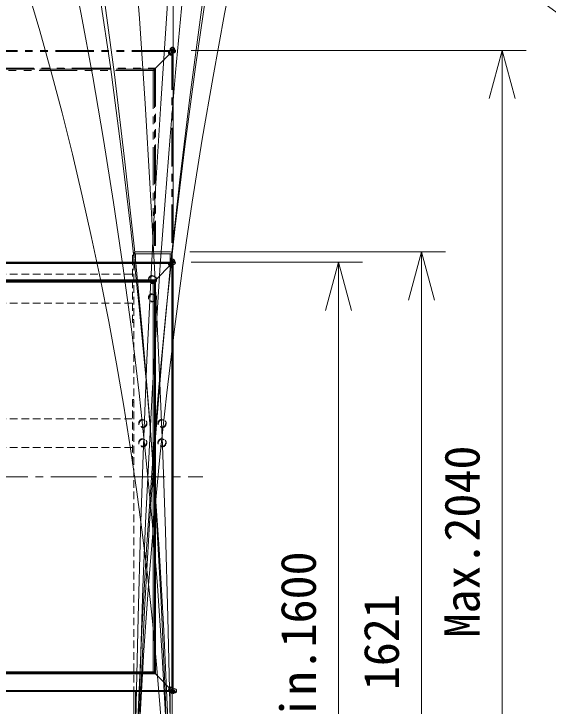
# Model space of a CAD drawing. Units: millimetres, scale not verified. Extents: x -4443 to 4510, y -712 to 8934.
# Drawn here: x -15.85 to 11.93, y -4.14 to 31.82 of the extents above; entities that cross this region are included whole.
import ezdxf
from ezdxf.enums import TextEntityAlignment as Align

# ---------------------------------------------------------------- set-up
doc = ezdxf.new("R2010")
doc.units = ezdxf.units.MM
doc.header["$LTSCALE"] = 0.125
for name, pattern in [('USER1', [4.7625, 3.175, -1.5875]), ('USER2', [31.75, 15.875, -3.175, 3.175, -3.175, 3.175, -3.175]), ('USER3', [28.575, 19.05, -3.175, 3.175, -3.175])]:
    doc.linetypes.add(name, pattern=pattern)
for name, color, linetype, lineweight in [('0-0_0', 7, 'Continuous', 18), ('0-5_SUNPO', 3, 'Continuous', 18), ('0-6_GAIKEI', 7, 'Continuous', 18)]:
    doc.layers.add(name, color=color, linetype=linetype, lineweight=lineweight)
doc.styles.add('ＭＳ ゴシック', font='')
doc.styles.get('ＭＳ ゴシック').set_extended_font_data('MS Gothic')

# ---------------------------------------------------------------- blocks, each defined once
blk = doc.blocks.new('_Open30')
at = {"layer": '0-0_0'}
blk.add_line((0, 0), (-1, 0), dxfattribs=at)
blk.add_lwpolyline([(-1, 0.26795), (0, 0), (-1, -0.26795)], dxfattribs=at)
blk = doc.blocks.new('D5')
at = {"layer": '0-5_SUNPO'}
for p, q in [((187.103, 146.9501), (200.3952, 146.9501)), ((199.1452, 144.4501), (199.1452, 108.9229)), ((186.6928, 106.4229), (200.3952, 106.4229))]:
    blk.add_line(p, q, dxfattribs=at)
at = {"layer": '0-5_SUNPO', "xscale": 2.5, "yscale": 2.5}
for p, rotation in [((199.1452, 146.9501), 90), ((199.1452, 106.4229), 270)]:
    blk.add_blockref('_Open30', p, dxfattribs=dict(at, rotation=rotation))
at = {"layer": '0-5_SUNPO', "color": 7, "style": 'ＭＳ ゴシック'}
blk.add_text('1621', height=1.833, rotation=90, dxfattribs=at).set_placement((198.5202, 124.1865), align=Align.BOTTOM_LEFT)
blk = doc.blocks.new('D2')
at = {"layer": '0-5_SUNPO'}
for p, q in [((187.168, 146.4154), (196.0768, 146.4154)), ((194.8268, 143.9154), (194.8268, 108.9229)), ((186.6928, 106.4229), (196.0768, 106.4229))]:
    blk.add_line(p, q, dxfattribs=at)
at = {"layer": '0-5_SUNPO', "xscale": 2.5, "yscale": 2.5}
for p, rotation in [((194.8268, 146.4154), 90), ((194.8268, 106.4229), 270)]:
    blk.add_blockref('_Open30', p, dxfattribs=dict(at, rotation=rotation))
at = {"layer": '0-5_SUNPO', "color": 7, "style": 'ＭＳ ゴシック'}
blk.add_text('Min.1600', height=1.833, rotation=90, dxfattribs=at).set_placement((194.2018, 121.4191), align=Align.BOTTOM_LEFT)
blk = doc.blocks.new('D3')
at = {"layer": '0-5_SUNPO'}
for p, q in [((187.168, 157.4154), (204.5885, 157.4154)), ((203.3385, 154.9154), (203.3385, 108.9229)), ((186.6928, 106.4229), (204.5885, 106.4229))]:
    blk.add_line(p, q, dxfattribs=at)
at = {"layer": '0-5_SUNPO', "xscale": 2.5, "yscale": 2.5}
for p, rotation in [((203.3385, 157.4154), 90), ((203.3385, 106.4229), 270)]:
    blk.add_blockref('_Open30', p, dxfattribs=dict(at, rotation=rotation))
at = {"layer": '0-5_SUNPO', "color": 7, "style": 'ＭＳ ゴシック'}
blk.add_text('Max.2040', height=1.833, rotation=90, dxfattribs=at).set_placement((202.7135, 126.9191), align=Align.BOTTOM_LEFT)
blk = doc.blocks.new('D1')
at = {"layer": '0-5_SUNPO'}
blk.add_line((186.2305, 147.3623), (186.2305, 162.7627), dxfattribs=at)

msp = doc.modelspace()

# ---------------------------------------------------------------- linework, layer by layer
at = {"layer": '0-6_GAIKEI', "color": 8, "linetype": 'USER2'}
for p, q in [((-45.434, 29.9205), (-7.634, 29.9205)), ((-45.434, 29.9132), (-7.634, 29.9132)), ((-45.434, 29.8779), (-7.634, 29.8779)), ((-45.434, 29.8602), (-7.634, 29.8602)), ((-7.6319, 29.8552), (-7.6369, 29.8552)), ((-7.634, 29.858), (-7.634, 29.9205)), ((-7.6215, 29.9082), (-7.634, 29.9082)), ((-7.634, 29.8729), (-7.6213, 29.8729)), ((-7.6142, 29.8658), (-7.6319, 29.8552)), ((-7.6319, 29.8552), (-7.6319, 19.7678)), ((-7.6211, 29.9078), (-7.6215, 29.9082)), ((-7.6213, 29.8729), (-7.6211, 29.9078)), ((-7.6143, 29.9133), (-7.6087, 29.9078)), ((-7.5793, 29.8659), (-7.6142, 29.8658)), ((-7.6142, 29.8658), (-7.6142, 29.8658)), ((-7.6142, 29.8658), (-7.6142, 19.7678)), ((-7.5793, 29.8783), (-7.6087, 29.9078)), ((-7.5793, 29.8783), (-7.5737, 29.8727)), ((-7.5788, 29.8655), (-7.5793, 29.8659)), ((-7.5788, 29.8655), (-7.5788, 19.7678)), ((-7.5715, 29.8674), (-7.5715, 19.7678)), ((-7.5715, 29.8674), (-7.5715, 29.8674)), ((-44.5808, 29.0049), (-8.4872, 29.0049)), ((-44.523, 28.9471), (-8.5449, 28.9471)), ((-44.5229, 28.947), (-8.5451, 28.947)), ((-8.5451, 28.944), (-44.5229, 28.944)), ((-8.5865, 28.888), (-44.4815, 28.888)), ((-8.604, 28.8705), (-8.548, 28.9265)), ((-8.604, 28.8705), (-8.604, 19.7678)), ((-8.548, 28.9265), (-8.548, 19.7678)), ((-8.548, 28.9265), (-8.5451, 28.9265)), ((-8.5451, 28.947), (-8.5139, 28.9782)), ((-8.5451, 28.947), (-8.5451, 19.7678)), ((-8.5449, 28.9471), (-8.5449, 19.7678)), ((-8.5139, 28.9782), (-8.5118, 28.9802)), ((-8.5139, 28.9781), (-8.5139, 28.9782)), ((-8.5118, 28.9802), (-8.5118, 19.7678)), ((-8.4872, 29.0049), (-8.4872, 19.7678))]:
    msp.add_line(p, q, dxfattribs=at)
at = {"layer": '0-6_GAIKEI'}
for p, q in [((-7.699, 19.4553), (-9.544, 19.4553)), ((-9.679, 18.9128), (-9.679, 19.2953)), ((-9.679, 19.2953), (-9.6215, 19.2953)), ((-9.6215, 19.3553), (-7.6215, 19.3553)), ((-9.6215, 19.3553), (-9.6215, 18.9128)), ((-9.619, 19.3553), (-9.619, 19.3803)), ((-9.5215, 18.9128), (-9.5215, 19.3553)), ((-7.7215, 18.9128), (-7.7215, 19.3553)), ((-7.624, 19.3553), (-7.624, 19.3803)), ((-7.6215, 19.3553), (-7.6215, 18.9078)), ((-45.434, 18.9205), (-7.634, 18.9205)), ((-7.634, 18.9132), (-7.634, 18.9205)), ((-7.634, 18.9155), (-7.6196, 18.9155)), ((-7.6196, 18.9155), (-7.6196, 18.9155)), ((-7.6143, 18.9133), (-7.6087, 18.9078)), ((-7.5793, 18.8783), (-7.6087, 18.9078)), ((-7.5793, 18.8783), (-7.5737, 18.8727)), ((-7.634, -3.3795), (-45.434, -3.3795)), ((-9.6215, -3.3795), (-9.6215, -16.0345)), ((-9.5215, -3.3795), (-9.5215, -16.0345)), ((-7.7215, -3.3795), (-7.7215, -16.0345)), ((-7.6196, -3.3745), (-7.634, -3.3745)), ((-7.634, -3.3795), (-7.634, -3.3745)), ((-7.6215, -3.3745), (-7.6215, -16.0345)), ((-7.6196, -3.3745), (-7.6196, -3.3745)), ((-7.6087, -3.3667), (-7.6143, -3.3723)), ((-7.5793, -3.3372), (-7.6087, -3.3667)), ((-7.5737, -3.3317), (-7.5793, -3.3372)), ((-7.5715, -3.3264), (-7.5715, -3.3264))]:
    msp.add_line(p, q, dxfattribs=at)
at = {"layer": '0-6_GAIKEI', "color": 1}
for p, q in [((-45.434, 18.9132), (-7.634, 18.9132)), ((-45.434, 18.8779), (-7.634, 18.8779)), ((-45.434, 18.8602), (-7.634, 18.8602)), ((-8.5118, 17.9802), (-7.634, 18.858)), ((-7.6319, 18.8552), (-7.6369, 18.8552)), ((-7.634, 18.858), (-7.634, 18.9132)), ((-7.6215, 18.9082), (-7.634, 18.9082)), ((-7.634, 18.8729), (-7.6213, 18.8729)), ((-7.6319, 18.8552), (-7.6213, 18.8728)), ((-7.6142, 18.8658), (-7.6319, 18.8552)), ((-7.6319, 18.8552), (-7.6319, -3.3141)), ((-7.6211, 18.9078), (-7.6215, 18.9082)), ((-7.6213, 18.8729), (-7.6211, 18.9078)), ((-7.6213, 18.8728), (-7.6213, 18.8729)), ((-7.5793, 18.8659), (-7.6142, 18.8658)), ((-7.6142, 18.8658), (-7.6142, 18.8658)), ((-7.6142, 18.8658), (-7.6142, -3.3247)), ((-7.5788, 18.8655), (-7.5793, 18.8659)), ((-7.5788, 18.8655), (-7.5788, -3.3244)), ((-44.5808, 18.0049), (-8.4872, 18.0049)), ((-8.4872, 18.0049), (-8.4872, -2.4638)), ((-44.5562, 17.9802), (-8.5118, 17.9802)), ((-44.523, 17.9471), (-8.5449, 17.9471)), ((-44.5229, 17.947), (-8.5451, 17.947)), ((-8.5451, 17.944), (-44.5229, 17.944)), ((-8.5865, 17.888), (-44.4815, 17.888)), ((-8.604, 17.8705), (-8.548, 17.9265)), ((-8.604, 17.8705), (-8.604, -2.3295)), ((-8.548, 17.9265), (-8.548, -2.3854)), ((-8.548, 17.9265), (-8.5451, 17.9265)), ((-8.5451, 17.947), (-8.5139, 17.9782)), ((-8.5449, 17.9471), (-8.5449, -2.406)), ((-8.5139, 17.9782), (-8.5118, 17.9802)), ((-8.5139, 17.9781), (-8.5139, 17.9782)), ((-8.5118, 17.9802), (-8.5118, -2.4392)), ((-8.4872, -2.4638), (-44.5808, -2.4638)), ((-8.5118, -2.4392), (-44.5562, -2.4392)), ((-8.5449, -2.406), (-44.523, -2.406)), ((-44.5229, -2.4029), (-8.5451, -2.4029)), ((-8.5451, -2.4059), (-44.5229, -2.4059)), ((-44.4815, -2.347), (-8.5865, -2.347)), ((-8.548, -2.3854), (-8.604, -2.3295)), ((-8.5451, -2.3854), (-8.548, -2.3854)), ((-8.5139, -2.4371), (-8.5139, -2.437)), ((-8.5118, -2.4392), (-8.5139, -2.4371)), ((-7.634, -3.317), (-8.5118, -2.4392)), ((-7.634, -3.3191), (-45.434, -3.3191)), ((-7.634, -3.3368), (-45.434, -3.3368)), ((-7.634, -3.3721), (-45.434, -3.3721)), ((-7.6369, -3.3141), (-7.6319, -3.3141)), ((-7.634, -3.3745), (-7.634, -3.317)), ((-7.6213, -3.3318), (-7.634, -3.3318)), ((-7.634, -3.3671), (-7.6215, -3.3671)), ((-7.6213, -3.3318), (-7.6319, -3.3141)), ((-7.6215, -3.3671), (-7.6211, -3.3667)), ((-7.6213, -3.3318), (-7.6213, -3.3318)), ((-7.6211, -3.3667), (-7.6213, -3.3318)), ((-7.6142, -3.3247), (-7.5793, -3.3249)), ((-7.5793, -3.3249), (-7.5788, -3.3244))]:
    msp.add_line(p, q, dxfattribs=at)
at = {"layer": '0-6_GAIKEI', "color": 8, "linetype": 'USER1'}
for p, q in [((-9.679, 15.7953), (-9.679, 18.9128)), ((-9.6215, 18.9128), (-9.6215, -3.3872)), ((-7.6215, 18.9155), (-7.6215, -3.3745)), ((-9.704, 18.2953), (-43.364, 18.2953)), ((-9.704, 16.7953), (-16.734, 16.7953)), ((-9.679, 15.9453), (-9.6215, 15.9453)), ((-9.6215, 15.7953), (-9.679, 15.7953)), ((-9.679, 8.4453), (-9.679, 11.7953)), ((-9.679, 11.7953), (-9.6215, 11.7953)), ((-9.6215, 11.6453), (-9.679, 11.6453)), ((-9.704, 10.7953), (-16.734, 10.7953)), ((-9.704, 9.2953), (-16.6219, 9.2953))]:
    msp.add_line(p, q, dxfattribs=at)
at = {"layer": '0-6_GAIKEI', "color": 9, "linetype": 'USER3'}
msp.add_line((-46.0819, 7.7705), (-6.0286, 7.7705), dxfattribs=at)
at = {"layer": '0-6_GAIKEI', "color": 8, "linetype": 'USER2'}
for points in [[(-44.5562, 28.9802), (-8.5118, 28.9802), (-7.634, 29.858)], [(-7.634, 29.9155), (-7.6196, 29.9155), (-7.6196, 29.9155)], [(-7.6319, 29.8552), (-7.6213, 29.8728), (-7.6213, 29.8729)]]:
    msp.add_lwpolyline(points, dxfattribs=at)
at = {"layer": '0-6_GAIKEI'}
msp.add_lwpolyline([(-7.5715, 18.8674), (-7.5715, 18.8674), (-7.5715, -3.3264)], dxfattribs=at)
at = {"layer": '0-6_GAIKEI', "color": 1}
for points in [[(-8.5451, 17.947), (-8.5451, -2.4059), (-8.5139, -2.4371)], [(-7.6319, -3.3141), (-7.6142, -3.3247), (-7.6142, -3.3247)]]:
    msp.add_lwpolyline(points, dxfattribs=at)
at = {"layer": '0-6_GAIKEI'}
for centre, radius in [((33.4716, 4457.3629), 4476.6484), ((36.7316, 637.8203), 657.1058), ((-702.3276, -17.4512), 694.7083), ((649.2447, -17.4511), 694.6934), ((685.0697, -17.4511), 694.6934), ((479.5994, -18.2646), 524.9482), ((515.4244, -18.2646), 524.9482), ((-368.7845, -17.3216), 361.0653), ((307.4722, -17.3117), 352.821), ((343.2972, -17.3117), 352.821), ((-338.9939, -17.2682), 331.3746), ((285.9238, -17.2682), 331.3725), ((321.7488, -17.2682), 331.3725), ((218.8058, -18.2057), 264.2546), ((254.6308, -18.2057), 264.2546), ((-271.7733, -18.2057), 264.1541), ((-186.4823, -18.0016), 178.763), ((-24.5554, -18.3838), 62.3832)]:
    msp.add_circle(centre, radius, dxfattribs=at)
at = {"layer": '0-6_GAIKEI', "color": 8, "linetype": 'USER2'}
for centre, radius in [((-7.6848, 29.8022), 0.1235), ((-7.6695, 29.8219), 0.0986), ((-7.6654, 29.8175), 0.0988), ((-7.608, 29.9755), 0.1141), ((-7.6016, 29.9698), 0.1068), ((-7.5945, 29.9391), 0.0753), ((-7.5919, 29.9307), 0.0665), ((-7.6331, 29.8511), 0.0247), ((-7.6367, 29.9202), 0.0178), ((-7.6291, 29.8579), 0.0169), ((-7.6282, 29.859), 0.0155), ((-7.6259, 29.86), 0.0131), ((-7.6286, 29.9177), 0.0093), ((-7.6013, 29.8937), 0.0249), ((-7.6223, 29.8702), 0.00285), ((-7.6074, 29.8996), 0.0164), ((-7.5349, 29.889), 0.0888), ((-7.5382, 29.8901), 0.0853), ((-7.6108, 29.9036), 0.0112), ((-7.5593, 29.8952), 0.0623), ((-7.6211, 29.873), 0.00025), ((-7.5947, 29.9063), 0.0265), ((-7.6129, 29.9065), 0.00762), ((-7.5933, 29.8858), 0.0249), ((-7.6148, 29.9107), 0.00304), ((-7.6154, 29.9117), 0.00196), ((-7.6151, 29.9117), 0.00198), ((-7.6152, 29.9123), 0.00133), ((-7.6141, 29.8658), 0.00009), ((-7.5809, 29.8928), 0.027), ((-7.5868, 29.8791), 0.0156), ((-7.5816, 29.8748), 0.00889), ((-7.5796, 29.8736), 0.00654), ((-7.576, 29.8721), 0.00261), ((-7.5696, 29.8596), 0.00809), ((-7.5753, 29.8716), 0.00195), ((-7.5747, 29.8718), 0.00135)]:
    msp.add_circle(centre, radius, dxfattribs=at)
at = {"layer": '0-6_GAIKEI', "color": 1}
for centre, radius in [((-7.6035, 18.9782), 0.1154), ((-7.6071, 18.9729), 0.1113), ((-7.6848, 18.8022), 0.1235), ((-7.6696, 18.8218), 0.0987), ((-7.6654, 18.8175), 0.0988), ((-7.5948, 18.94), 0.0762), ((-7.592, 18.9309), 0.0667), ((-7.6331, 18.8512), 0.0246), ((-7.6375, 18.9205), 0.0186), ((-7.6292, 18.8578), 0.017), ((-7.6285, 18.8584), 0.0161), ((-7.6282, 18.859), 0.0155), ((-7.6255, 18.8602), 0.0125), ((-7.6286, 18.9177), 0.00928), ((-7.6007, 18.8933), 0.0256), ((-7.6223, 18.8702), 0.00285), ((-7.6063, 18.8985), 0.018), ((-7.5359, 18.8893), 0.0878), ((-7.5388, 18.8903), 0.0847), ((-7.6106, 18.9033), 0.0115), ((-7.6211, 18.873), 0.00025), ((-7.5942, 18.9061), 0.027), ((-7.6129, 18.9065), 0.00762), ((-7.5935, 18.886), 0.0253), ((-7.6148, 18.9107), 0.00304), ((-7.6154, 18.9117), 0.00196), ((-7.6151, 18.9117), 0.00198), ((-7.6152, 18.9123), 0.00133), ((-7.6141, 18.8658), 0.00008), ((-7.5811, 18.8934), 0.0276), ((-7.5868, 18.8791), 0.0156), ((-7.5816, 18.8748), 0.00889), ((-7.5796, 18.8736), 0.00654), ((-7.576, 18.8721), 0.00261), ((-7.5696, 18.8594), 0.00828), ((-7.5753, 18.8716), 0.00195), ((-7.5747, 18.8718), 0.00135), ((-7.6849, -3.2611), 0.1235), ((-7.6696, -3.2806), 0.0988), ((-7.6653, -3.2764), 0.0987), ((-7.5141, -3.3389), 0.1113), ((-7.5088, -3.3425), 0.1154), ((-7.5978, -3.4101), 0.0878), ((-7.5968, -3.4072), 0.0847), ((-7.6343, -3.3137), 0.023), ((-7.6315, -3.3124), 0.0219), ((-7.629, -3.3169), 0.0168), ((-7.6283, -3.3176), 0.0158), ((-7.6278, -3.3188), 0.0145), ((-7.6277, -3.3764), 0.00828), ((-7.601, -3.3524), 0.0253), ((-7.608, -3.3592), 0.0156), ((-7.547, -3.3512), 0.0762), ((-7.5561, -3.354), 0.0667), ((-7.618, -3.323), 0.00416), ((-7.5937, -3.3649), 0.0276), ((-7.6122, -3.3643), 0.00889), ((-7.6134, -3.3664), 0.00654), ((-7.5938, -3.3453), 0.0256), ((-7.6149, -3.37), 0.00261), ((-7.6154, -3.3707), 0.00195), ((-7.6152, -3.3712), 0.00135), ((-7.614, -3.3249), 0.00031), ((-7.5809, -3.3518), 0.027), ((-7.5885, -3.3397), 0.018), ((-7.5837, -3.3353), 0.0115), ((-7.5805, -3.3331), 0.00762), ((-7.5665, -3.3085), 0.0186), ((-7.5764, -3.3312), 0.00304), ((-7.5693, -3.3173), 0.00928), ((-7.5754, -3.3309), 0.00198), ((-7.5753, -3.3306), 0.00196), ((-7.5747, -3.3308), 0.00133)]:
    msp.add_circle(centre, radius, dxfattribs=at)
at = {"layer": '0-6_GAIKEI', "color": 8, "linetype": 'USER1'}
for centre, radius in [((-8.6465, 18.0203), 0.2125), ((-8.6465, 18.0203), 0.1875), ((-8.6465, 17.0703), 0.2125), ((-8.6465, 17.0703), 0.1875), ((-9.1465, 10.5453), 0.2125), ((-9.1465, 10.5453), 0.1875), ((-8.1465, 10.5453), 0.2125), ((-8.1465, 10.5453), 0.1875), ((-9.1465, 9.5453), 0.2125), ((-9.1465, 9.5453), 0.1875), ((-8.1465, 9.5453), 0.2125), ((-8.1465, 9.5453), 0.1875)]:
    msp.add_circle(centre, radius, dxfattribs=at)
at = {"layer": '0-6_GAIKEI', "color": 8, "linetype": 'USER2'}
msp.add_arc((-8.4629, 28.923), 0.075, 132.78691, 135, dxfattribs=at)
at = {"layer": '0-6_GAIKEI'}
for centre, start, end in [((-9.544, 19.3803), 90, 180), ((-7.699, 19.3803), 0, 90)]:
    msp.add_arc(centre, 0.075, start, end, dxfattribs=at)
at = {"layer": '0-6_GAIKEI', "color": 1}
for centre, start, end in [((-8.4629, 17.923), 132.78691, 135), ((-8.4629, -2.382), 225, 227.21309)]:
    msp.add_arc(centre, 0.075, start, end, dxfattribs=at)
at = {"layer": '0-6_GAIKEI', "color": 8, "linetype": 'USER2'}
for centre, major_axis, ratio, start_param, end_param in [((-7.6211, 29.8954), (0.0124, 0.0124), 0.57735, 6.2831853, 7.3303829), ((-7.6196, 29.908), (0.0053, 0.0053), 0.999896, 6.2831853, 7.0686355), ((-7.5916, 29.8659), (0.0124, 0.0124), 0.57735, 5.2359878, 6.2831853), ((-7.579, 29.8674), (-0.0053, -0.0053), 0.999896, 2.3561424, 3.1415927)]:
    msp.add_ellipse(centre, major_axis=major_axis, ratio=ratio, start_param=start_param, end_param=end_param, dxfattribs=at)
at = {"layer": '0-6_GAIKEI', "color": 1}
for centre, major_axis, start_param, end_param in [((-7.6211, 18.8954), (0.0124, 0.0124), 0, 1.0471976), ((-7.5916, 18.8659), (0.0124, 0.0124), 5.2359878, 6.2831853), ((-7.6211, -3.3543), (0.0124, -0.0124), 5.2359878, 6.2831853), ((-7.5916, -3.3249), (0.0124, -0.0124), 6.2831853, 7.3303829)]:
    msp.add_ellipse(centre, major_axis=major_axis, ratio=0.57735, start_param=start_param, end_param=end_param, dxfattribs=at)
at = {"layer": '0-6_GAIKEI'}
for centre, major_axis, start_param, end_param in [((-7.6196, 18.908), (0.0053, 0.0053), 6.2831853, 7.0686355), ((-7.579, 18.8674), (-0.0053, -0.0053), 2.3561424, 3.1415927), ((-7.6196, -3.367), (-0.0053, 0.0053), 2.3561424, 3.1415927), ((-7.579, -3.3264), (0.0053, -0.0053), 6.2831853, 7.0686355)]:
    msp.add_ellipse(centre, major_axis=major_axis, ratio=0.999896, start_param=start_param, end_param=end_param, dxfattribs=at)

# ---------------------------------------------------------------- block references
at = {"layer": '0-5_SUNPO'}
for name in ['D1', 'D3', 'D5', 'D2']:
    msp.add_blockref(name, (-193.802, -127.4948), dxfattribs=at)

doc.saveas('drawing.dxf')
